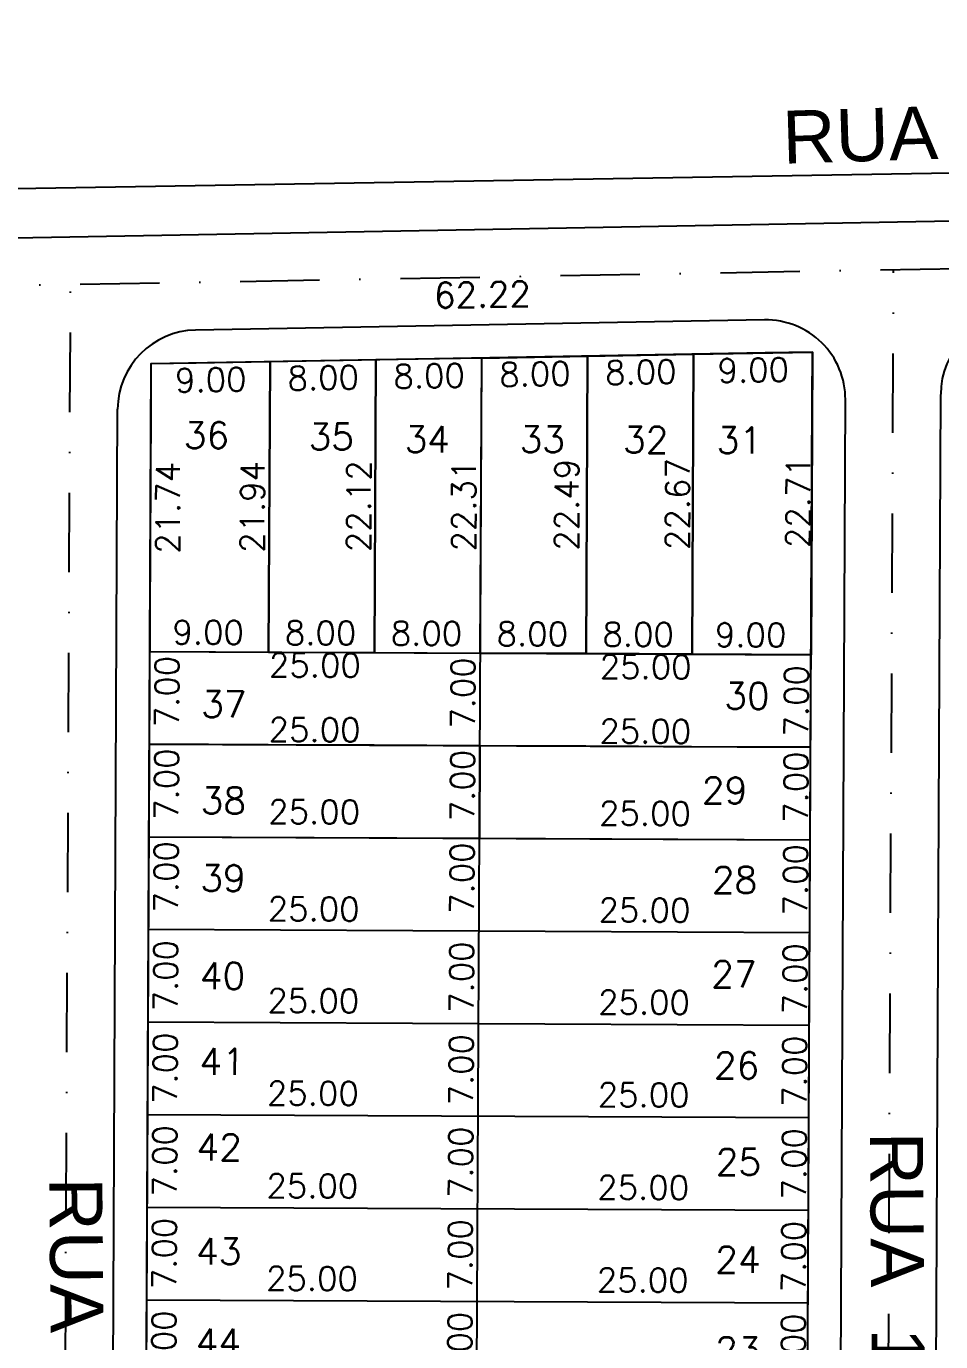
# Model space of a CAD drawing. Header units: millimetres. Extents: x -4430026 to 4783824, y 584 to 9593110.
# Drawn here: x 2183.2 to 2252.3, y 1871.1 to 1970.5 of the extents above; entities that cross this region are included whole.
import ezdxf
from ezdxf.enums import TextEntityAlignment as Align

# ---------------------------------------------------------------- set-up
doc = ezdxf.new("R2010")
doc.units = ezdxf.units.MM
doc.linetypes.add('DASHDOT', pattern=[1, 0.5, -0.25, 0, -0.25])
doc.linetypes.add('HIDDEN2', pattern=[0.1875, 0.125, -0.0625])
for name, color, linetype in [('boundary filipe', 6, 'Continuous'), ('BOUNDARY LOTES', 2, 'Continuous'), ('Calçada', 1, 'Continuous'), ('Cota', 8, 'Continuous'), ('COTAS', 8, 'Continuous'), ('Lotes', 2, 'Continuous'), ('Nomes de Ruas', 3, 'Continuous'), ('Numero de lotes', 5, 'Continuous'), ('POLIGONAL', 5, 'Continuous'), ('Projeção', 8, 'HIDDEN2'), ('QUADRA', 4, 'Continuous')]:
    doc.layers.add(name, color=color, linetype=linetype)
doc.styles.add('arcad1', font='romans.shx')
doc.styles.add('ARIAL', font='arial.ttf', dxfattribs={"height": 0.25})
doc.styles.add('ROMANS', font='romans.shx')
doc.dimstyles.new('BOLA100', dxfattribs={"dimscale": 0, "dimtxt": 1.9, "dimasz": 0.18, "dimexe": 0.18, "dimexo": 0.063, "dimgap": 0, "dimtad": 1, "dimzin": 4, "dimdsep": 46, "dimtxsty": 'ROMANS', "dimcen": 0.09, "dimse1": 1, "dimse2": 1, "dimsd1": 1, "dimsd2": 1, "dimclrt": 256, "dimaunit": 1, "dimadec": 4, "dimazin": 0, "dimtfac": 1.2, "dimtix": 1, "dimtmove": 2, "dimatfit": 3, "dimfxl": 1, "dimtvp": 2, "dimtolj": 1, "dimtzin": 4, "dimarcsym": 0})
doc.dimstyles.get("Standard").update_dxf_attribs({"dimtxt": 0.18, "dimasz": 0.18, "dimexe": 0.18, "dimexo": 0.0625, "dimgap": 0.09, "dimtad": 0, "dimtih": 1, "dimtoh": 1, "dimdec": 4, "dimzin": 0, "dimdsep": 46, "dimtxsty": 'Standard', "dimcen": 0.09, "dimadec": 0, "dimazin": 0, "dimtfac": 1, "dimtdec": 4, "dimtofl": 0, "dimtmove": 0, "dimatfit": 3, "dimfxl": 1, "dimtolj": 1, "dimtzin": 0, "dimarcsym": 0})

# ---------------------------------------------------------------- blocks, each defined once
blk = doc.blocks.new('*D14890')
at = {"layer": 'DEFPOINTS', "color": 0}
for p in [(2201.612, 1945.137), (2192.611, 1944.976), (2201.699, 1940.261)]:
    blk.add_point(p, dxfattribs=at)
at = {"layer": 'Cota', "color": 41, "insert": (2197.134, 1943.779), "char_height": 1.8, "attachment_point": 5, "rotation": 1.02791, "style": 'ROMANS'}
blk.add_mtext('\\A1;9.00', dxfattribs=at)
blk = doc.blocks.new('*D14891')
at = {"layer": 'DEFPOINTS', "color": 0}
for p in [(2201.612, 1945.137), (2209.613, 1945.281), (2209.7, 1940.404)]:
    blk.add_point(p, dxfattribs=at)
at = {"layer": 'Cota', "color": 41, "insert": (2205.635, 1943.932), "char_height": 1.8, "attachment_point": 5, "rotation": 1.02791, "style": 'ROMANS'}
blk.add_mtext('\\A1;8.00', dxfattribs=at)
blk = doc.blocks.new('*D14892')
at = {"layer": 'DEFPOINTS', "color": 0}
for p in [(2209.613, 1945.281), (2217.614, 1945.424), (2217.701, 1940.548)]:
    blk.add_point(p, dxfattribs=at)
at = {"layer": 'Cota', "color": 41, "insert": (2213.636, 1944.075), "char_height": 1.8, "attachment_point": 5, "rotation": 1.02791, "style": 'ROMANS'}
blk.add_mtext('\\A1;8.00', dxfattribs=at)
blk = doc.blocks.new('*D14893')
at = {"layer": 'DEFPOINTS', "color": 0}
for p in [(2217.614, 1945.424), (2225.614, 1945.568), (2225.702, 1940.691)]:
    blk.add_point(p, dxfattribs=at)
at = {"layer": 'Cota', "color": 41, "insert": (2221.637, 1944.219), "char_height": 1.8, "attachment_point": 5, "rotation": 1.02791, "style": 'ROMANS'}
blk.add_mtext('\\A1;8.00', dxfattribs=at)
blk = doc.blocks.new('*D14894')
at = {"layer": 'DEFPOINTS', "color": 0}
for p in [(2225.614, 1945.568), (2233.615, 1945.711), (2233.703, 1940.835)]:
    blk.add_point(p, dxfattribs=at)
at = {"layer": 'Cota', "color": 41, "insert": (2229.638, 1944.362), "char_height": 1.8, "attachment_point": 5, "rotation": 1.02791, "style": 'ROMANS'}
blk.add_mtext('\\A1;8.00', dxfattribs=at)
blk = doc.blocks.new('*D14895')
at = {"layer": 'DEFPOINTS', "color": 0}
for p in [(2233.615, 1945.711), (2242.616, 1945.873), (2242.703, 1940.996)]:
    blk.add_point(p, dxfattribs=at)
at = {"layer": 'Cota', "color": 41, "insert": (2238.138, 1944.515), "char_height": 1.8, "attachment_point": 5, "rotation": 1.02791, "style": 'ROMANS'}
blk.add_mtext('\\A1;9.00', dxfattribs=at)
blk = doc.blocks.new('*D14896')
at = {"layer": 'DEFPOINTS', "color": 0}
for p in [(2192.611, 1944.976), (2192.508, 1923.237), (2197.438, 1923.213)]:
    blk.add_point(p, dxfattribs=at)
at = {"layer": 'Cota', "color": 41, "insert": (2193.89, 1934.1), "char_height": 1.8, "attachment_point": 5, "rotation": 89.72858, "style": 'ROMANS'}
blk.add_mtext('\\A1;21.74', dxfattribs=at)
blk = doc.blocks.new('*D14897')
at = {"layer": 'DEFPOINTS', "color": 0}
for p in [(2201.612, 1945.137), (2203.933, 1945.126), (2201.508, 1923.194)]:
    blk.add_point(p, dxfattribs=at)
at = {"layer": 'Cota', "color": 41, "insert": (2200.281, 1934.172), "char_height": 1.8, "attachment_point": 5, "rotation": 89.72858, "style": 'ROMANS'}
blk.add_mtext('\\A1;21.94', dxfattribs=at)
blk = doc.blocks.new('*D14898')
at = {"layer": 'DEFPOINTS', "color": 0}
for p in [(2209.613, 1945.281), (2211.966, 1945.27), (2209.508, 1923.156)]:
    blk.add_point(p, dxfattribs=at)
at = {"layer": 'Cota', "color": 41, "insert": (2208.313, 1934.224), "char_height": 1.8, "attachment_point": 5, "rotation": 89.72858, "style": 'ROMANS'}
blk.add_mtext('\\A1;22.12', dxfattribs=at)
blk = doc.blocks.new('*D14899')
at = {"layer": 'DEFPOINTS', "color": 0}
for p in [(2217.614, 1945.424), (2217.508, 1923.118), (2219.806, 1923.107)]:
    blk.add_point(p, dxfattribs=at)
at = {"layer": 'Cota', "color": 41, "insert": (2216.259, 1934.278), "char_height": 1.8, "attachment_point": 5, "rotation": 89.72858, "style": 'ROMANS'}
blk.add_mtext('\\A1;22.31', dxfattribs=at)
blk = doc.blocks.new('*D14900')
at = {"layer": 'DEFPOINTS', "color": 0}
for p in [(2225.614, 1945.568), (2225.508, 1923.08), (2227.579, 1923.071)]:
    blk.add_point(p, dxfattribs=at)
at = {"layer": 'Cota', "color": 41, "insert": (2224.032, 1934.331), "char_height": 1.8, "attachment_point": 5, "rotation": 89.72858, "style": 'ROMANS'}
blk.add_mtext('\\A1;22.49', dxfattribs=at)
blk = doc.blocks.new('*D14901')
at = {"layer": 'DEFPOINTS', "color": 0}
for p in [(2233.615, 1945.711), (2233.508, 1923.043), (2235.956, 1923.031)]:
    blk.add_point(p, dxfattribs=at)
at = {"layer": 'Cota', "color": 41, "insert": (2232.41, 1934.382), "char_height": 1.8, "attachment_point": 5, "rotation": 89.72858, "style": 'ROMANS'}
blk.add_mtext('\\A1;22.67', dxfattribs=at)
blk = doc.blocks.new('*D14902')
at = {"layer": 'DEFPOINTS', "color": 0}
for p in [(2242.616, 1945.873), (2242.434, 1923.168), (2245.032, 1923.147)]:
    blk.add_point(p, dxfattribs=at)
at = {"layer": 'Cota', "color": 41, "insert": (2241.523, 1934.528), "char_height": 1.8, "attachment_point": 5, "rotation": 89.54058, "style": 'ROMANS'}
blk.add_mtext('\\A1;22.71', dxfattribs=at)
blk = doc.blocks.new('*D14903')
at = {"layer": 'DEFPOINTS', "color": 0}
for p in [(2201.423, 1921.065), (2192.417, 1919.665), (2201.417, 1919.623)]:
    blk.add_point(p, dxfattribs=at)
at = {"layer": 'Cota', "color": 41, "insert": (2196.941, 1924.686), "char_height": 1.8, "attachment_point": 5, "rotation": 359.72858, "style": 'ROMANS'}
blk.add_mtext('\\A1;9.00', dxfattribs=at)
blk = doc.blocks.new('*D14904')
at = {"layer": 'DEFPOINTS', "color": 0}
for p in [(2192.457, 1912.485), (2217.457, 1912.367), (2217.434, 1907.455)]:
    blk.add_point(p, dxfattribs=at)
at = {"layer": 'Cota', "color": 41, "insert": (2204.951, 1911.115), "char_height": 1.8, "attachment_point": 5, "rotation": 359.72858, "style": 'ROMANS'}
blk.add_mtext('\\A1;25.00', dxfattribs=at)
blk = doc.blocks.new('*D14905')
at = {"layer": 'DEFPOINTS', "color": 0}
for p in [(2217.457, 1912.367), (2242.457, 1912.248), (2242.433, 1907.337)]:
    blk.add_point(p, dxfattribs=at)
at = {"layer": 'Cota', "color": 41, "insert": (2229.951, 1910.996), "char_height": 1.8, "attachment_point": 5, "rotation": 359.72858, "style": 'ROMANS'}
blk.add_mtext('\\A1;25.00', dxfattribs=at)
blk = doc.blocks.new('*D14906')
at = {"layer": 'DEFPOINTS', "color": 0}
for p in [(2209.423, 1921.027), (2201.417, 1919.623), (2209.417, 1919.585)]:
    blk.add_point(p, dxfattribs=at)
at = {"layer": 'Cota', "color": 41, "insert": (2205.44, 1924.646), "char_height": 1.8, "attachment_point": 5, "rotation": 359.72858, "style": 'ROMANS'}
blk.add_mtext('\\A1;8.00', dxfattribs=at)
blk = doc.blocks.new('*D14907')
at = {"layer": 'DEFPOINTS', "color": 0}
for p in [(2217.423, 1920.989), (2209.417, 1919.585), (2217.416, 1919.547)]:
    blk.add_point(p, dxfattribs=at)
at = {"layer": 'Cota', "color": 41, "insert": (2213.44, 1924.608), "char_height": 1.8, "attachment_point": 5, "rotation": 359.72858, "style": 'ROMANS'}
blk.add_mtext('\\A1;8.00', dxfattribs=at)
blk = doc.blocks.new('*D14908')
at = {"layer": 'DEFPOINTS', "color": 0}
for p in [(2225.423, 1920.951), (2217.416, 1919.547), (2225.416, 1919.509)]:
    blk.add_point(p, dxfattribs=at)
at = {"layer": 'Cota', "color": 41, "insert": (2221.44, 1924.57), "char_height": 1.8, "attachment_point": 5, "rotation": 359.72858, "style": 'ROMANS'}
blk.add_mtext('\\A1;8.00', dxfattribs=at)
blk = doc.blocks.new('*D14909')
at = {"layer": 'DEFPOINTS', "color": 0}
for p in [(2233.423, 1920.913), (2225.416, 1919.509), (2233.416, 1919.471)]:
    blk.add_point(p, dxfattribs=at)
at = {"layer": 'Cota', "color": 41, "insert": (2229.44, 1924.532), "char_height": 1.8, "attachment_point": 5, "rotation": 359.72858, "style": 'ROMANS'}
blk.add_mtext('\\A1;8.00', dxfattribs=at)
blk = doc.blocks.new('*D14910')
at = {"layer": 'DEFPOINTS', "color": 0}
for p in [(2242.434, 1923.168), (2242.423, 1920.87), (2233.416, 1919.471)]:
    blk.add_point(p, dxfattribs=at)
at = {"layer": 'Cota', "color": 41, "insert": (2237.94, 1924.492), "char_height": 1.8, "attachment_point": 5, "rotation": 359.72858, "style": 'ROMANS'}
blk.add_mtext('\\A1;9.00', dxfattribs=at)
blk = doc.blocks.new('*D14911')
at = {"layer": 'DEFPOINTS', "color": 0}
for p in [(2192.477, 1916.715), (2192.444, 1909.715), (2197.374, 1909.692)]:
    blk.add_point(p, dxfattribs=at)
at = {"layer": 'Cota', "color": 41, "insert": (2193.791, 1913.209), "char_height": 1.8, "attachment_point": 5, "rotation": 89.72858, "style": 'ROMANS'}
blk.add_mtext('\\A1;7.00', dxfattribs=at)
blk = doc.blocks.new('*D14912')
at = {"layer": 'DEFPOINTS', "color": 0}
for p in [(2217.477, 1916.597), (2217.444, 1909.597), (2219.742, 1909.586)]:
    blk.add_point(p, dxfattribs=at)
at = {"layer": 'Cota', "color": 41, "insert": (2216.159, 1913.103), "char_height": 1.8, "attachment_point": 5, "rotation": 89.72858, "style": 'ROMANS'}
blk.add_mtext('\\A1;7.00', dxfattribs=at)
blk = doc.blocks.new('*D14913')
at = {"layer": 'DEFPOINTS', "color": 0}
for p in [(2242.477, 1916.478), (2242.444, 1909.478), (2244.943, 1909.467)]:
    blk.add_point(p, dxfattribs=at)
at = {"layer": 'Cota', "color": 41, "insert": (2241.36, 1912.984), "char_height": 1.8, "attachment_point": 5, "rotation": 89.72858, "style": 'ROMANS'}
blk.add_mtext('\\A1;7.00', dxfattribs=at)
blk = doc.blocks.new('*D14914')
at = {"layer": 'DEFPOINTS', "color": 0}
for p in [(2192.41, 1902.504), (2217.41, 1902.385), (2217.399, 1900.118)]:
    blk.add_point(p, dxfattribs=at)
at = {"layer": 'Cota', "color": 41, "insert": (2204.916, 1903.777), "char_height": 1.8, "attachment_point": 5, "rotation": 359.72858, "style": 'ROMANS'}
blk.add_mtext('\\A1;25.00', dxfattribs=at)
blk = doc.blocks.new('*D14915')
at = {"layer": 'DEFPOINTS', "color": 0}
for p in [(2217.41, 1902.418), (2242.41, 1902.3), (2242.399, 1900.032)]:
    blk.add_point(p, dxfattribs=at)
at = {"layer": 'Cota', "color": 41, "insert": (2229.916, 1903.691), "char_height": 1.8, "attachment_point": 5, "rotation": 359.72858, "style": 'ROMANS'}
blk.add_mtext('\\A1;25.00', dxfattribs=at)
blk = doc.blocks.new('*D14916')
at = {"layer": 'DEFPOINTS', "color": 0}
for p in [(2192.444, 1909.715), (2192.411, 1902.715), (2197.341, 1902.692)]:
    blk.add_point(p, dxfattribs=at)
at = {"layer": 'Cota', "color": 41, "insert": (2193.758, 1906.209), "char_height": 1.8, "attachment_point": 5, "rotation": 89.72858, "style": 'ROMANS'}
blk.add_mtext('\\A1;7.00', dxfattribs=at)
blk = doc.blocks.new('*D14917')
at = {"layer": 'DEFPOINTS', "color": 0}
for p in [(2217.444, 1909.597), (2217.411, 1902.597), (2219.709, 1902.586)]:
    blk.add_point(p, dxfattribs=at)
at = {"layer": 'Cota', "color": 41, "insert": (2216.126, 1906.103), "char_height": 1.8, "attachment_point": 5, "rotation": 89.72858, "style": 'ROMANS'}
blk.add_mtext('\\A1;7.00', dxfattribs=at)
blk = doc.blocks.new('*D14918')
at = {"layer": 'DEFPOINTS', "color": 0}
for p in [(2242.444, 1909.478), (2242.41, 1902.479), (2244.91, 1902.467)]:
    blk.add_point(p, dxfattribs=at)
at = {"layer": 'Cota', "color": 41, "insert": (2241.327, 1905.984), "char_height": 1.8, "attachment_point": 5, "rotation": 89.72858, "style": 'ROMANS'}
blk.add_mtext('\\A1;7.00', dxfattribs=at)
blk = doc.blocks.new('*D14919')
at = {"layer": 'DEFPOINTS', "color": 0}
for p in [(2192.377, 1895.565), (2217.377, 1895.446), (2217.366, 1893.178)]:
    blk.add_point(p, dxfattribs=at)
at = {"layer": 'Cota', "color": 41, "insert": (2204.883, 1896.838), "char_height": 1.8, "attachment_point": 5, "rotation": 359.72858, "style": 'ROMANS'}
blk.add_mtext('\\A1;25.00', dxfattribs=at)
blk = doc.blocks.new('*D14920')
at = {"layer": 'DEFPOINTS', "color": 0}
for p in [(2217.377, 1895.446), (2242.376, 1895.328), (2242.366, 1893.06)]:
    blk.add_point(p, dxfattribs=at)
at = {"layer": 'Cota', "color": 41, "insert": (2229.883, 1896.719), "char_height": 1.8, "attachment_point": 5, "rotation": 359.72858, "style": 'ROMANS'}
blk.add_mtext('\\A1;25.00', dxfattribs=at)
blk = doc.blocks.new('*D14921')
at = {"layer": 'DEFPOINTS', "color": 0}
for p in [(2192.409, 1902.237), (2192.375, 1895.237), (2197.306, 1895.214)]:
    blk.add_point(p, dxfattribs=at)
at = {"layer": 'Cota', "color": 41, "insert": (2193.722, 1898.731), "char_height": 1.8, "attachment_point": 5, "rotation": 89.72858, "style": 'ROMANS'}
blk.add_mtext('\\A1;7.00', dxfattribs=at)
blk = doc.blocks.new('*D14922')
at = {"layer": 'DEFPOINTS', "color": 0}
for p in [(2217.408, 1902.119), (2217.375, 1895.119), (2219.673, 1895.108)]:
    blk.add_point(p, dxfattribs=at)
at = {"layer": 'Cota', "color": 41, "insert": (2216.09, 1898.625), "char_height": 1.8, "attachment_point": 5, "rotation": 89.72858, "style": 'ROMANS'}
blk.add_mtext('\\A1;7.00', dxfattribs=at)
blk = doc.blocks.new('*D14923')
at = {"layer": 'DEFPOINTS', "color": 0}
for p in [(2192.344, 1888.565), (2217.344, 1888.446), (2217.333, 1886.178)]:
    blk.add_point(p, dxfattribs=at)
at = {"layer": 'Cota', "color": 41, "insert": (2204.85, 1889.838), "char_height": 1.8, "attachment_point": 5, "rotation": 359.72858, "style": 'ROMANS'}
blk.add_mtext('\\A1;25.00', dxfattribs=at)
blk = doc.blocks.new('*D14924')
at = {"layer": 'DEFPOINTS', "color": 0}
for p in [(2217.344, 1888.446), (2242.343, 1888.328), (2242.333, 1886.06)]:
    blk.add_point(p, dxfattribs=at)
at = {"layer": 'Cota', "color": 41, "insert": (2229.85, 1889.719), "char_height": 1.8, "attachment_point": 5, "rotation": 359.72858, "style": 'ROMANS'}
blk.add_mtext('\\A1;25.00', dxfattribs=at)
blk = doc.blocks.new('*D14925')
at = {"layer": 'DEFPOINTS', "color": 0}
for p in [(2192.375, 1895.237), (2192.342, 1888.237), (2197.272, 1888.214)]:
    blk.add_point(p, dxfattribs=at)
at = {"layer": 'Cota', "color": 41, "insert": (2193.689, 1891.731), "char_height": 1.8, "attachment_point": 5, "rotation": 89.72858, "style": 'ROMANS'}
blk.add_mtext('\\A1;7.00', dxfattribs=at)
blk = doc.blocks.new('*D14926')
at = {"layer": 'DEFPOINTS', "color": 0}
for p in [(2217.375, 1895.119), (2217.342, 1888.119), (2219.64, 1888.108)]:
    blk.add_point(p, dxfattribs=at)
at = {"layer": 'Cota', "color": 41, "insert": (2216.057, 1891.625), "char_height": 1.8, "attachment_point": 5, "rotation": 89.72858, "style": 'ROMANS'}
blk.add_mtext('\\A1;7.00', dxfattribs=at)
blk = doc.blocks.new('*D14927')
at = {"layer": 'DEFPOINTS', "color": 0}
for p in [(2192.311, 1881.565), (2217.31, 1881.446), (2217.3, 1879.179)]:
    blk.add_point(p, dxfattribs=at)
at = {"layer": 'Cota', "color": 41, "insert": (2204.817, 1882.838), "char_height": 1.8, "attachment_point": 5, "rotation": 359.72858, "style": 'ROMANS'}
blk.add_mtext('\\A1;25.00', dxfattribs=at)
blk = doc.blocks.new('*D14928')
at = {"layer": 'DEFPOINTS', "color": 0}
for p in [(2217.31, 1881.446), (2242.31, 1881.328), (2242.299, 1879.06)]:
    blk.add_point(p, dxfattribs=at)
at = {"layer": 'Cota', "color": 41, "insert": (2229.817, 1882.719), "char_height": 1.8, "attachment_point": 5, "rotation": 359.72858, "style": 'ROMANS'}
blk.add_mtext('\\A1;25.00', dxfattribs=at)
blk = doc.blocks.new('*D14929')
at = {"layer": 'DEFPOINTS', "color": 0}
for p in [(2192.342, 1888.237), (2192.309, 1881.237), (2197.239, 1881.214)]:
    blk.add_point(p, dxfattribs=at)
at = {"layer": 'Cota', "color": 41, "insert": (2193.656, 1884.731), "char_height": 1.8, "attachment_point": 5, "rotation": 89.72858, "style": 'ROMANS'}
blk.add_mtext('\\A1;7.00', dxfattribs=at)
blk = doc.blocks.new('*D14930')
at = {"layer": 'DEFPOINTS', "color": 0}
for p in [(2217.342, 1888.119), (2217.309, 1881.119), (2219.607, 1881.108)]:
    blk.add_point(p, dxfattribs=at)
at = {"layer": 'Cota', "color": 41, "insert": (2216.024, 1884.625), "char_height": 1.8, "attachment_point": 5, "rotation": 89.72858, "style": 'ROMANS'}
blk.add_mtext('\\A1;7.00', dxfattribs=at)
blk = doc.blocks.new('*D14931')
at = {"layer": 'DEFPOINTS', "color": 0}
for p in [(2192.278, 1874.565), (2217.277, 1874.447), (2217.267, 1872.179)]:
    blk.add_point(p, dxfattribs=at)
at = {"layer": 'Cota', "color": 41, "insert": (2204.784, 1875.838), "char_height": 1.8, "attachment_point": 5, "rotation": 359.72858, "style": 'ROMANS'}
blk.add_mtext('\\A1;25.00', dxfattribs=at)
blk = doc.blocks.new('*D14932')
at = {"layer": 'DEFPOINTS', "color": 0}
for p in [(2217.277, 1874.447), (2242.277, 1874.328), (2242.266, 1872.06)]:
    blk.add_point(p, dxfattribs=at)
at = {"layer": 'Cota', "color": 41, "insert": (2229.783, 1875.719), "char_height": 1.8, "attachment_point": 5, "rotation": 359.72858, "style": 'ROMANS'}
blk.add_mtext('\\A1;25.00', dxfattribs=at)
blk = doc.blocks.new('*D14933')
at = {"layer": 'DEFPOINTS', "color": 0}
for p in [(2192.309, 1881.237), (2192.276, 1874.237), (2197.206, 1874.214)]:
    blk.add_point(p, dxfattribs=at)
at = {"layer": 'Cota', "color": 41, "insert": (2193.623, 1877.731), "char_height": 1.8, "attachment_point": 5, "rotation": 89.72858, "style": 'ROMANS'}
blk.add_mtext('\\A1;7.00', dxfattribs=at)
blk = doc.blocks.new('*D14934')
at = {"layer": 'DEFPOINTS', "color": 0}
for p in [(2217.309, 1881.119), (2217.276, 1874.119), (2219.574, 1874.108)]:
    blk.add_point(p, dxfattribs=at)
at = {"layer": 'Cota', "color": 41, "insert": (2215.991, 1877.625), "char_height": 1.8, "attachment_point": 5, "rotation": 89.72858, "style": 'ROMANS'}
blk.add_mtext('\\A1;7.00', dxfattribs=at)
blk = doc.blocks.new('*D14937')
at = {"layer": 'DEFPOINTS', "color": 0}
for p in [(2192.276, 1874.237), (2192.243, 1867.237), (2197.173, 1867.214)]:
    blk.add_point(p, dxfattribs=at)
at = {"layer": 'Cota', "color": 41, "insert": (2193.59, 1870.731), "char_height": 1.8, "attachment_point": 5, "rotation": 89.72858, "style": 'ROMANS'}
blk.add_mtext('\\A1;7.00', dxfattribs=at)
blk = doc.blocks.new('*D14938')
at = {"layer": 'DEFPOINTS', "color": 0}
for p in [(2217.276, 1874.119), (2217.243, 1867.119), (2219.541, 1867.108)]:
    blk.add_point(p, dxfattribs=at)
at = {"layer": 'Cota', "color": 41, "insert": (2215.957, 1870.625), "char_height": 1.8, "attachment_point": 5, "rotation": 89.72858, "style": 'ROMANS'}
blk.add_mtext('\\A1;7.00', dxfattribs=at)
blk = doc.blocks.new('*D14082')
at = {"layer": 'DEFPOINTS', "color": 0, "linetype": 'ByBlock'}
for p in [(2186.539, 1950.968), (2185.456, 1722.27), (2187.824, 1722.259)]:
    blk.add_point(p, dxfattribs=at)
at = {"layer": 'COTAS', "linetype": 'ByBlock', "insert": (2187.416, 1836.612), "char_height": 1.9, "attachment_point": 5, "rotation": 89.72858, "style": 'ROMANS'}
blk.add_mtext('\\A1;228.70', dxfattribs=at)
blk = doc.blocks.new('*D14083')
at = {"layer": 'DEFPOINTS', "color": 0, "linetype": 'ByBlock'}
for p in [(2248.745, 1952.084), (2247.655, 1721.976), (2247.655, 1721.976)]:
    blk.add_point(p, dxfattribs=at)
at = {"layer": 'COTAS', "linetype": 'ByBlock', "insert": (2246.329, 1837.039), "char_height": 1.9, "attachment_point": 5, "rotation": 89.72858, "style": 'ROMANS'}
blk.add_mtext('\\A1;230.11', dxfattribs=at)
blk = doc.blocks.new('*D14095')
at = {"layer": 'DEFPOINTS', "color": 0, "linetype": 'ByBlock'}
for p in [(2186.539, 1950.968), (2124.333, 1949.852), (2186.577, 1948.876)]:
    blk.add_point(p, dxfattribs=at)
at = {"layer": 'COTAS', "linetype": 'ByBlock', "insert": (2155.457, 1949.267), "char_height": 1.9, "attachment_point": 5, "rotation": 1.02791, "style": 'ROMANS'}
blk.add_mtext('\\A1;62.22', dxfattribs=at)
blk = doc.blocks.new('*D14096')
at = {"layer": 'DEFPOINTS', "color": 0, "linetype": 'ByBlock'}
for p in [(2248.745, 1952.084), (2186.539, 1950.968), (2248.786, 1949.838)]:
    blk.add_point(p, dxfattribs=at)
at = {"layer": 'COTAS', "linetype": 'ByBlock', "insert": (2217.666, 1950.23), "char_height": 1.9, "attachment_point": 5, "rotation": 1.02791, "style": 'ROMANS'}
blk.add_mtext('\\A1;62.22', dxfattribs=at)
blk = doc.blocks.new('*D14097')
at = {"layer": 'DEFPOINTS', "color": 0, "linetype": 'ByBlock'}
for p in [(2310.951, 1953.2), (2248.745, 1952.084), (2310.993, 1950.867)]:
    blk.add_point(p, dxfattribs=at)
at = {"layer": 'COTAS', "linetype": 'ByBlock', "insert": (2279.873, 1951.258), "char_height": 1.9, "attachment_point": 5, "rotation": 1.02791, "style": 'ROMANS'}
blk.add_mtext('\\A1;62.22', dxfattribs=at)
blk = doc.blocks.new('*D13928')
at = {"layer": 'DEFPOINTS', "color": 0}
for p in [(2242.408, 1902), (2242.375, 1895), (2244.875, 1894.988)]:
    blk.add_point(p, dxfattribs=at)
at = {"layer": 'COTAS', "color": 41, "insert": (2241.292, 1898.505), "char_height": 1.8, "attachment_point": 5, "rotation": 89.72858, "style": 'ROMANS'}
blk.add_mtext('\\A1;7.00', dxfattribs=at)
blk = doc.blocks.new('*D13929')
at = {"layer": 'DEFPOINTS', "color": 0}
for p in [(2242.375, 1895), (2242.342, 1888), (2244.842, 1887.988)]:
    blk.add_point(p, dxfattribs=at)
at = {"layer": 'COTAS', "color": 41, "insert": (2241.258, 1891.506), "char_height": 1.8, "attachment_point": 5, "rotation": 89.72858, "style": 'ROMANS'}
blk.add_mtext('\\A1;7.00', dxfattribs=at)
blk = doc.blocks.new('*D13930')
at = {"layer": 'DEFPOINTS', "color": 0}
for p in [(2242.342, 1888), (2242.309, 1881), (2244.809, 1880.989)]:
    blk.add_point(p, dxfattribs=at)
at = {"layer": 'COTAS', "color": 41, "insert": (2241.225, 1884.506), "char_height": 1.8, "attachment_point": 5, "rotation": 89.72858, "style": 'ROMANS'}
blk.add_mtext('\\A1;7.00', dxfattribs=at)
blk = doc.blocks.new('*D13931')
at = {"layer": 'DEFPOINTS', "color": 0}
for p in [(2242.309, 1881), (2242.275, 1874), (2244.775, 1873.989)]:
    blk.add_point(p, dxfattribs=at)
at = {"layer": 'COTAS', "color": 41, "insert": (2241.192, 1877.506), "char_height": 1.8, "attachment_point": 5, "rotation": 89.72858, "style": 'ROMANS'}
blk.add_mtext('\\A1;7.00', dxfattribs=at)
blk = doc.blocks.new('*D13932')
at = {"layer": 'DEFPOINTS', "color": 0}
for p in [(2242.275, 1874), (2242.242, 1867.001), (2244.742, 1866.989)]:
    blk.add_point(p, dxfattribs=at)
at = {"layer": 'COTAS', "color": 41, "insert": (2241.159, 1870.506), "char_height": 1.8, "attachment_point": 5, "rotation": 89.72858, "style": 'ROMANS'}
blk.add_mtext('\\A1;7.00', dxfattribs=at)
blk = doc.blocks.new('*D13966')
at = {"layer": 'DEFPOINTS', "color": 0}
for p in [(2192.487, 1918.697), (2217.486, 1918.579), (2217.463, 1913.668)]:
    blk.add_point(p, dxfattribs=at)
at = {"layer": 'Cota', "color": 41, "insert": (2204.98, 1917.327), "char_height": 1.8, "attachment_point": 5, "rotation": 359.72858, "style": 'ROMANS'}
blk.add_mtext('\\A1;25.00', dxfattribs=at)
blk = doc.blocks.new('*D13967')
at = {"layer": 'DEFPOINTS', "color": 0}
for p in [(2217.486, 1918.579), (2242.486, 1918.46), (2242.463, 1913.549)]:
    blk.add_point(p, dxfattribs=at)
at = {"layer": 'Cota', "color": 41, "insert": (2229.98, 1917.208), "char_height": 1.8, "attachment_point": 5, "rotation": 359.72858, "style": 'ROMANS'}
blk.add_mtext('\\A1;25.00', dxfattribs=at)
blk = doc.blocks.new('*D9074')
at = {"layer": 'DEFPOINTS', "color": 0}
for p in [(2192.51, 1923.715), (2192.477, 1916.715), (2197.407, 1916.692)]:
    blk.add_point(p, dxfattribs=at)
at = {"layer": 'Cota', "color": 41, "insert": (2193.824, 1920.209), "char_height": 1.8, "attachment_point": 5, "rotation": 89.72858, "style": 'ROMANS'}
blk.add_mtext('\\A1;7.00', dxfattribs=at)
blk = doc.blocks.new('*D9075')
at = {"layer": 'DEFPOINTS', "color": 0}
for p in [(2217.51, 1923.597), (2217.477, 1916.597), (2219.775, 1916.586)]:
    blk.add_point(p, dxfattribs=at)
at = {"layer": 'Cota', "color": 41, "insert": (2216.192, 1920.103), "char_height": 1.8, "attachment_point": 5, "rotation": 89.72858, "style": 'ROMANS'}
blk.add_mtext('\\A1;7.00', dxfattribs=at)
blk = doc.blocks.new('*D9076')
at = {"layer": 'DEFPOINTS', "color": 0}
for p in [(2192.51, 1923.575), (2217.509, 1923.456), (2217.486, 1918.545)]:
    blk.add_point(p, dxfattribs=at)
at = {"layer": 'Cota', "color": 41, "insert": (2205.003, 1922.204), "char_height": 1.8, "attachment_point": 5, "rotation": 359.72858, "style": 'ROMANS'}
blk.add_mtext('\\A1;25.00', dxfattribs=at)
blk = doc.blocks.new('*D9077')
at = {"layer": 'DEFPOINTS', "color": 0}
for p in [(2217.509, 1923.456), (2242.509, 1923.338), (2242.486, 1918.427)]:
    blk.add_point(p, dxfattribs=at)
at = {"layer": 'Cota', "color": 41, "insert": (2230.003, 1922.086), "char_height": 1.8, "attachment_point": 5, "rotation": 359.72858, "style": 'ROMANS'}
blk.add_mtext('\\A1;25.00', dxfattribs=at)
blk = doc.blocks.new('*D9078')
at = {"layer": 'DEFPOINTS', "color": 0}
for p in [(2242.508, 1923), (2242.474, 1916), (2244.974, 1915.988)]:
    blk.add_point(p, dxfattribs=at)
at = {"layer": 'Cota', "color": 41, "insert": (2241.391, 1919.505), "char_height": 1.8, "attachment_point": 5, "rotation": 89.72858, "style": 'ROMANS'}
blk.add_mtext('\\A1;7.00', dxfattribs=at)
blk = doc.blocks.new('*D8607')
at = {"layer": 'DEFPOINTS', "color": 0, "linetype": 'ByBlock'}
for p in [(2186.539, 1950.968), (2185.456, 1722.27), (2187.824, 1722.259)]:
    blk.add_point(p, dxfattribs=at)
at = {"layer": 'COTAS', "linetype": 'ByBlock', "insert": (2187.416, 1836.612), "char_height": 1.9, "attachment_point": 5, "rotation": 89.72858, "style": 'ROMANS'}
blk.add_mtext('\\A1;228.70', dxfattribs=at)
blk = doc.blocks.new('*D8608')
at = {"layer": 'DEFPOINTS', "color": 0, "linetype": 'ByBlock'}
for p in [(2248.745, 1952.084), (2247.655, 1721.976), (2247.655, 1721.976)]:
    blk.add_point(p, dxfattribs=at)
at = {"layer": 'COTAS', "linetype": 'ByBlock', "insert": (2246.329, 1837.039), "char_height": 1.9, "attachment_point": 5, "rotation": 89.72858, "style": 'ROMANS'}
blk.add_mtext('\\A1;230.11', dxfattribs=at)

msp = doc.modelspace()

# ---------------------------------------------------------------- linework, layer by layer
at = {"layer": 'boundary filipe', "linetype": 'ByBlock', "elevation": 2.439}
for points in [[(2242.599, 1942.293), (2242.616, 1945.873), (2239.036, 1945.809), (2196.032, 1945.037), (2192.611, 1944.976), (2192.595, 1941.554), (2191.629, 1737.738), (2191.605, 1732.691), (2195.105, 1732.674), (2238.068, 1732.471), (2241.605, 1732.454), (2241.629, 1737.501)], [(2242.599, 1942.293), (2242.616, 1945.873), (2239.036, 1945.809), (2196.032, 1945.037), (2192.611, 1944.976), (2192.595, 1941.554), (2191.629, 1737.738), (2191.605, 1732.691), (2195.105, 1732.674), (2238.404, 1732.469), (2241.605, 1732.454), (2241.629, 1737.501)]]:
    msp.add_lwpolyline(points, close=True, dxfattribs=at)
at = {"layer": 'BOUNDARY LOTES'}
msp.add_line((2192.508, 1923.237, 2.439), (2242.508, 1923, 2.439), dxfattribs=at)
at = {"layer": 'BOUNDARY LOTES', "elevation": 2.439}
for points in [[(2201.612, 1945.137), (2192.611, 1944.976), (2192.508, 1923.237), (2201.508, 1923.194), (2201.612, 1945.137)], [(2209.613, 1945.281), (2201.612, 1945.137), (2201.508, 1923.194), (2209.508, 1923.156), (2209.613, 1945.281)], [(2217.614, 1945.424), (2209.613, 1945.281), (2209.508, 1923.156), (2217.508, 1923.118), (2217.614, 1945.424)], [(2225.614, 1945.568), (2225.508, 1923.08), (2217.508, 1923.118), (2217.614, 1945.424), (2225.614, 1945.568)], [(2233.615, 1945.711), (2233.508, 1923.043), (2225.508, 1923.08), (2225.614, 1945.568), (2233.615, 1945.711)], [(2242.616, 1945.873), (2242.508, 1923), (2233.508, 1923.043), (2233.615, 1945.711), (2242.616, 1945.873)]]:
    msp.add_lwpolyline(points, dxfattribs=at)
for points in [[(2217.475, 1916.118), (2209.475, 1916.156), (2201.475, 1916.194), (2192.475, 1916.237), (2192.442, 1909.237), (2217.442, 1909.119)], [(2242.474, 1916), (2233.475, 1916.043), (2225.475, 1916.081), (2217.475, 1916.118), (2217.442, 1909.119), (2242.441, 1909)]]:
    msp.add_lwpolyline(points, close=True, dxfattribs=at)
at = {"layer": 'Calçada'}
for p, q in [((3074.748, 1970.505, 2.439), (1674.495, 1945.381, 2.439)), ((2238.991, 1948.308, 2.439), (2195.987, 1947.537, 2.439)), ((2244.121, 1735.942, 2.439), (2245.099, 1942.281, 2.439)), ((2251.374, 1746.993, 2.439), (2252.301, 1942.682, 2.439)), ((2189.122, 1736.203, 2.439), (2190.095, 1941.566, 2.439))]:
    msp.add_line(p, q, dxfattribs=at)
for centre, start, end in [((2239.099, 1942.309, 2.439), 359.72858, 91.02791), ((2258.301, 1942.654, 2.439), 91.02791, 179.72858), ((2196.095, 1941.538, 2.439), 91.02791, 179.72858)]:
    msp.add_arc(centre, 6, start, end, dxfattribs=at)
at = {"layer": 'Lotes'}
for p, q in [((2201.508, 1923.194, 2.439), (2201.612, 1945.137, 2.439)), ((2209.508, 1923.156, 2.439), (2209.613, 1945.281, 2.439)), ((2216.605, 1732.573, 2.439), (2217.614, 1945.424, 2.439)), ((2225.508, 1923.08, 2.439), (2225.614, 1945.568, 2.439)), ((2233.508, 1923.043, 2.439), (2233.615, 1945.711, 2.439)), ((2192.475, 1916.237, 2.439), (2242.474, 1916, 2.439)), ((2192.475, 1916.237, 2.439), (2242.474, 1916, 2.439)), ((2192.442, 1909.237, 2.439), (2242.441, 1909, 2.439)), ((2192.409, 1902.237, 2.439), (2242.408, 1902, 2.439)), ((2192.375, 1895.237, 2.439), (2242.375, 1895, 2.439)), ((2192.342, 1888.237, 2.439), (2242.342, 1888, 2.439)), ((2192.309, 1881.237, 2.439), (2242.309, 1881, 2.439)), ((2192.276, 1874.237, 2.439), (2242.275, 1874, 2.439))]:
    msp.add_line(p, q, dxfattribs=at)
at = {"layer": 'POLIGONAL', "linetype": 'ByBlock'}
msp.add_line((2602.484, 1965.307, 2.439), (2143.464, 1957.557, 2.439), dxfattribs=at)
msp.add_line((2602.484, 1965.307, 2.439), (2143.464, 1957.557, 2.439), dxfattribs=at)
at = {"layer": 'Projeção', "linetype": 'DASHDOT', "ltscale": 12}
for p, q in [((3076.423, 1966.934, 2.439), (1675.686, 1941.802, 2.439)), ((2247.655, 1721.976, 2.439), (2248.745, 1952.084, 2.439)), ((2184.43, 1505.75, 2.439), (2186.539, 1950.968, 2.439))]:
    msp.add_line(p, q, dxfattribs=at)
at = {"layer": 'QUADRA', "elevation": 2.439}
msp.add_lwpolyline([(2242.616, 1945.873), (2192.611, 1944.976), (2191.605, 1732.691), (2241.605, 1732.454), (2242.616, 1945.873)], close=True, dxfattribs=at)

# ---------------------------------------------------------------- texts
at = {"layer": 'Nomes de Ruas', "extrusion": (-0.084988, 0.016854, 0.996239), "style": 'ARIAL'}
msp.add_text('RUA  32 - S.D.O.', height=4, rotation=102.96746, dxfattribs=at).set_placement((-2358.478, 1809.698, -154.942))
msp.add_text('RUA  32 - S.D.O.', height=4, rotation=102.96746, dxfattribs=at).set_placement((-2358.478, 1809.698, -154.942))
at = {"layer": 'Nomes de Ruas', "extrusion": (0.018825, 0.084574, 0.996239), "style": 'ARIAL'}
for s, p in [('RUA  11 - S.D.O.', (-1783.305, -2321.064, 204.312)), ('RUA  10 - S.D.O.', (-1723.528, -2304.273, 202.852))]:
    msp.add_text(s, height=4, rotation=102.96746, dxfattribs=at).set_placement(p)
at = {"layer": 'Numero de lotes', "style": 'arcad1'}
for s, p in [('36', (2196.812, 1939.587, 2.439)), ('35', (2206.243, 1939.486, 2.439)), ('34', (2213.498, 1939.284, 2.439)), ('33', (2222.188, 1939.284, 2.439)), ('32', (2230.008, 1939.247, 2.439)), ('31', (2237.088, 1939.214, 2.439)), ('37', (2198.125, 1919.256, 2.439)), ('37', (2198.125, 1919.256, 2.439)), ('30', (2237.662, 1919.885, 2.439)), ('29', (2235.97, 1912.74, 2.439)), ('38', (2198.09, 1911.973, 2.439)), ('38', (2198.09, 1911.973, 2.439)), ('39', (2198.062, 1906.11, 2.439)), ('39', (2198.062, 1906.11, 2.439)), ('28', (2236.723, 1905.969, 2.439)), ('40', (2198.027, 1898.721, 2.439)), ('40', (2198.027, 1898.721, 2.439)), ('27', (2236.672, 1898.842, 2.439)), ('41', (2197.997, 1892.239, 2.439)), ('41', (2197.997, 1892.239, 2.439)), ('26', (2236.882, 1891.947, 2.439)), ('42', (2197.778, 1885.763, 2.439)), ('42', (2197.778, 1885.763, 2.439)), ('25', (2237.015, 1884.65, 2.439)), ('43', (2197.741, 1877.896, 2.439)), ('43', (2197.741, 1877.896, 2.439)), ('24', (2236.98, 1877.261, 2.439)), ('44', (2197.708, 1871.036, 2.439)), ('23', (2236.97, 1870.412, 2.439))]:
    msp.add_text(s, height=2, rotation=359.72858, dxfattribs=at).set_placement(p, align=Align.MIDDLE_CENTER)

# ---------------------------------------------------------------- dimensions: what is measured, and where the dimension line sits
at = {"layer": 'Cota'}
for p1, p2, distance, picture, middle in [((2192.611, 1944.976, 2.439), (2201.612, 1945.137, 2.439), -4.877, '*D14890', (2197.134, 1943.779, 2.439)), ((2201.508, 1923.194, 2.439), (2201.612, 1945.137, 2.439), -2.321, '*D14897', (2200.281, 1934.172, 2.439)), ((2209.5079, 1923.1563, 2.4392), (2209.6127, 1945.2808, 2.4392), -2.3528, '*D14898', (2208.3132, 1934.2244, 2.4392)), ((2217.614, 1945.424, 2.439), (2217.508, 1923.118, 2.439), 2.298, '*D14899', (2216.259, 1934.278, 2.439)), ((2225.614, 1945.568, 2.439), (2225.508, 1923.08, 2.439), 2.071, '*D14900', (2224.032, 1934.331, 2.439)), ((2233.615, 1945.711, 2.439), (2233.508, 1923.043, 2.439), 2.448, '*D14901', (2232.41, 1934.382, 2.439)), ((2242.616, 1945.873, 2.439), (2242.434, 1923.168, 2.439), 2.598, '*D14902', (2241.523, 1934.528, 2.439)), ((2192.611, 1944.976, 2.439), (2192.508, 1923.237, 2.439), 4.93, '*D14896', (2193.89, 1934.1, 2.439)), ((2192.417, 1919.665, 2.439), (2201.417, 1919.623, 2.439), 1.442, '*D14903', (2196.941, 1924.686, 2.439)), ((2192.51, 1923.575, 2.439), (2217.509, 1923.456, 2.439), -4.911, '*D9076', (2205.003, 1922.204, 2.439)), ((2192.487, 1918.697, 2.439), (2217.486, 1918.579, 2.439), -4.911, '*D13966', (2204.98, 1917.327, 2.439)), ((2192.457, 1912.485, 2.439), (2217.457, 1912.367, 2.439), -4.911, '*D14904', (2204.951, 1911.115, 2.439)), ((2192.41, 1902.504, 2.439), (2217.41, 1902.385, 2.439), -2.268, '*D14914', (2204.916, 1903.777, 2.439)), ((2192.377, 1895.565, 2.439), (2217.377, 1895.446, 2.439), -2.268, '*D14919', (2204.883, 1896.838, 2.439)), ((2192.344, 1888.565, 2.439), (2217.344, 1888.446, 2.439), -2.268, '*D14923', (2204.85, 1889.838, 2.439)), ((2192.311, 1881.565, 2.439), (2217.31, 1881.446, 2.439), -2.268, '*D14927', (2204.817, 1882.838, 2.439)), ((2192.278, 1874.565, 2.439), (2217.277, 1874.447, 2.439), -2.268, '*D14931', (2204.784, 1875.838, 2.439))]:
    dim = msp.add_aligned_dim(p1=p1, p2=p2, distance=distance, dimstyle='Standard', override={"dimtxt": 1.8, "dimexo": 0.063, "dimgap": 0, "dimtih": 0, "dimtoh": 0, "dimdec": 2, "dimzin": 4, "dimtxsty": 'ROMANS', "dimse1": 1, "dimse2": 1, "dimsd1": 1, "dimsd2": 1, "dimclrt": 41, "dimtfac": 1.2, "dimtdec": 2, "dimtix": 1, "dimtofl": 1, "dimtmove": 2, "dimfxl": 0.18, "dimfxlon": 1, "dimtvp": 2, "dimtzin": 4}, dxfattribs=at)
    dim.commit()
    dim.dimension.update_dxf_attribs({"geometry": picture, "text_midpoint": middle})
for base, p1, p2, angle, picture, middle in [((2209.7, 1940.404, 2.439), (2201.612, 1945.137, 2.439), (2209.613, 1945.281, 2.439), 181.02791, '*D14891', (2205.635, 1943.932, 2.439)), ((2217.701, 1940.548, 2.439), (2209.613, 1945.281, 2.439), (2217.614, 1945.424, 2.439), 181.02791, '*D14892', (2213.636, 1944.075, 2.439)), ((2225.702, 1940.691, 2.439), (2217.614, 1945.424, 2.439), (2225.614, 1945.568, 2.439), 181.02791, '*D14893', (2221.637, 1944.219, 2.439)), ((2233.703, 1940.835, 2.439), (2225.614, 1945.568, 2.439), (2233.615, 1945.711, 2.439), 181.02791, '*D14894', (2229.638, 1944.362, 2.439)), ((2242.703, 1940.996, 2.439), (2233.615, 1945.711, 2.439), (2242.616, 1945.873, 2.439), 181.02791, '*D14895', (2238.138, 1944.515, 2.439)), ((2209.423, 1921.027, 2.439), (2201.417, 1919.623, 2.439), (2209.417, 1919.585, 2.439), 179.72858, '*D14906', (2205.44, 1924.646, 2.439)), ((2217.423, 1920.989, 2.439), (2209.417, 1919.585, 2.439), (2217.416, 1919.547, 2.439), 179.72858, '*D14907', (2213.44, 1924.608, 2.439)), ((2225.423, 1920.951, 2.439), (2217.416, 1919.547, 2.439), (2225.416, 1919.509, 2.439), 179.72858, '*D14908', (2221.44, 1924.57, 2.439)), ((2233.423, 1920.913, 2.439), (2225.416, 1919.509, 2.439), (2233.416, 1919.471, 2.439), 179.72858, '*D14909', (2229.44, 1924.532, 2.439)), ((2242.423, 1920.87, 2.439), (2233.416, 1919.471, 2.439), (2242.434, 1923.168, 2.439), 179.72858, '*D14910', (2237.94, 1924.492, 2.439)), ((2197.407, 1916.692, 2.439), (2192.51, 1923.715, 2.439), (2192.477, 1916.715, 2.439), 89.72858, '*D9074', (2193.824, 1920.209, 2.439)), ((2219.775, 1916.586, 2.439), (2217.51, 1923.597, 2.439), (2217.477, 1916.597, 2.439), 89.72858, '*D9075', (2216.192, 1920.103, 2.439)), ((2242.486, 1918.427, 2.439), (2217.509, 1923.456, 2.439), (2242.509, 1923.338, 2.439), 179.72858, '*D9077', (2230.003, 1922.086, 2.439)), ((2244.974, 1915.988, 2.439), (2242.508, 1923, 2.439), (2242.474, 1916, 2.439), 89.72858, '*D9078', (2241.391, 1919.505, 2.439)), ((2242.463, 1913.549, 2.439), (2217.486, 1918.579, 2.439), (2242.486, 1918.46, 2.439), 179.72858, '*D13967', (2229.98, 1917.208, 2.439)), ((2197.374, 1909.692, 2.439), (2192.477, 1916.715, 2.439), (2192.444, 1909.715, 2.439), 89.72858, '*D14911', (2193.791, 1913.209, 2.439)), ((2219.742, 1909.586, 2.439), (2217.477, 1916.597, 2.439), (2217.444, 1909.597, 2.439), 89.72858, '*D14912', (2216.159, 1913.103, 2.439)), ((2244.943, 1909.467, 2.439), (2242.477, 1916.478, 2.439), (2242.444, 1909.478, 2.439), 89.72858, '*D14913', (2241.36, 1912.984, 2.439)), ((2242.433, 1907.337, 2.439), (2217.457, 1912.367, 2.439), (2242.457, 1912.248, 2.439), 179.72858, '*D14905', (2229.951, 1910.996, 2.439)), ((2197.341, 1902.692, 2.439), (2192.444, 1909.715, 2.439), (2192.411, 1902.715, 2.439), 89.72858, '*D14916', (2193.758, 1906.209, 2.439)), ((2219.709, 1902.586, 2.439), (2217.444, 1909.597, 2.439), (2217.411, 1902.597, 2.439), 89.72858, '*D14917', (2216.126, 1906.103, 2.439)), ((2244.91, 1902.467, 2.439), (2242.444, 1909.478, 2.439), (2242.41, 1902.479, 2.439), 89.72858, '*D14918', (2241.327, 1905.984, 2.439)), ((2242.399, 1900.032, 2.439), (2217.41, 1902.418, 2.439), (2242.41, 1902.3, 2.439), 179.72858, '*D14915', (2229.916, 1903.691, 2.439)), ((2197.306, 1895.214, 2.439), (2192.409, 1902.237, 2.439), (2192.375, 1895.237, 2.439), 89.72858, '*D14921', (2193.722, 1898.731, 2.439)), ((2219.673, 1895.108, 2.439), (2217.408, 1902.119, 2.439), (2217.375, 1895.119, 2.439), 89.72858, '*D14922', (2216.09, 1898.625, 2.439)), ((2242.366, 1893.06, 2.439), (2217.377, 1895.446, 2.439), (2242.376, 1895.328, 2.439), 179.72858, '*D14920', (2229.883, 1896.719, 2.439)), ((2197.272, 1888.214, 2.439), (2192.375, 1895.237, 2.439), (2192.342, 1888.237, 2.439), 89.72858, '*D14925', (2193.689, 1891.731, 2.439)), ((2219.64, 1888.108, 2.439), (2217.375, 1895.119, 2.439), (2217.342, 1888.119, 2.439), 89.72858, '*D14926', (2216.057, 1891.625, 2.439)), ((2242.333, 1886.06, 2.439), (2217.344, 1888.446, 2.439), (2242.343, 1888.328, 2.439), 179.72858, '*D14924', (2229.85, 1889.719, 2.439)), ((2197.239, 1881.214, 2.439), (2192.342, 1888.237, 2.439), (2192.309, 1881.237, 2.439), 89.72858, '*D14929', (2193.656, 1884.731, 2.439)), ((2219.607, 1881.108, 2.439), (2217.342, 1888.119, 2.439), (2217.309, 1881.119, 2.439), 89.72858, '*D14930', (2216.024, 1884.625, 2.439)), ((2242.299, 1879.06, 2.439), (2217.31, 1881.446, 2.439), (2242.31, 1881.328, 2.439), 179.72858, '*D14928', (2229.817, 1882.719, 2.439)), ((2197.206, 1874.214, 2.439), (2192.309, 1881.237, 2.439), (2192.276, 1874.237, 2.439), 89.72858, '*D14933', (2193.623, 1877.731, 2.439)), ((2219.574, 1874.108, 2.439), (2217.309, 1881.119, 2.439), (2217.276, 1874.119, 2.439), 89.72858, '*D14934', (2215.991, 1877.625, 2.439)), ((2242.266, 1872.06, 2.439), (2217.277, 1874.447, 2.439), (2242.277, 1874.328, 2.439), 179.72858, '*D14932', (2229.783, 1875.719, 2.439)), ((2197.173, 1867.214, 2.439), (2192.276, 1874.237, 2.439), (2192.243, 1867.237, 2.439), 89.72858, '*D14937', (2193.59, 1870.731, 2.439)), ((2219.541, 1867.108, 2.439), (2217.276, 1874.119, 2.439), (2217.243, 1867.119, 2.439), 89.72858, '*D14938', (2215.957, 1870.625, 2.439))]:
    dim = msp.add_linear_dim(base=base, p1=p1, p2=p2, angle=angle, dimstyle='Standard', override={"dimtxt": 1.8, "dimexo": 0.063, "dimgap": 0, "dimtih": 0, "dimtoh": 0, "dimdec": 2, "dimzin": 4, "dimtxsty": 'ROMANS', "dimse1": 1, "dimse2": 1, "dimsd1": 1, "dimsd2": 1, "dimclrt": 41, "dimtfac": 1.2, "dimtdec": 2, "dimtix": 1, "dimtofl": 1, "dimtmove": 2, "dimfxl": 0.18, "dimfxlon": 1, "dimtvp": 2, "dimtzin": 4}, dxfattribs=at)
    dim.commit()
    dim.dimension.update_dxf_attribs({"geometry": picture, "text_midpoint": middle})
at = {"layer": 'COTAS', "linetype": 'ByBlock'}
for p1, p2, distance, picture, middle in [((2248.745, 1952.084, 2.439), (2310.951, 1953.2, 2.439), -2.334, '*D14097', (2279.873, 1951.258, 2.439)), ((2186.539, 1950.968, 2.439), (2248.745, 1952.084, 2.439), -2.246, '*D14096', (2217.666, 1950.23, 2.439)), ((2124.333, 1949.852, 2.439), (2186.539, 1950.968, 2.439), -2.092, '*D14095', (2155.457, 1949.267, 2.439)), ((2186.539, 1950.968, 2.439), (2185.456, 1722.27, 2.439), 2.368, '*D14082', (2187.416, 1836.612, 2.439)), ((2186.539, 1950.968, 2.439), (2185.456, 1722.27, 2.439), 2.368, '*D8607', (2187.416, 1836.612, 2.439))]:
    dim = msp.add_aligned_dim(p1=p1, p2=p2, distance=distance, dimstyle='BOLA100', override={"dimscale": 1, "dimfxl": 0.18}, dxfattribs=at)
    dim.commit()
    dim.dimension.update_dxf_attribs({"geometry": picture, "text_midpoint": middle})
for picture in ['*D14083', '*D8608']:
    dim = msp.add_linear_dim(base=(2247.655, 1721.976, 2.439), p1=(2248.745, 1952.084, 2.439), p2=(2247.655, 1721.976, 2.439), angle=269.72858, dimstyle='BOLA100', override={"dimscale": 1, "dimfxl": 0.18}, dxfattribs=at)
    dim.commit()
    dim.dimension.update_dxf_attribs({"geometry": picture, "text_midpoint": (2246.329, 1837.039, 2.439), "dimtype": 161})
at = {"layer": 'COTAS'}
dim = msp.add_aligned_dim(p1=(2242.408, 1902, 2.439), p2=(2242.375, 1895, 2.439), distance=2.5, dimstyle='Standard', override={"dimtxt": 1.8, "dimexo": 0.063, "dimgap": 0, "dimtih": 0, "dimtoh": 0, "dimdec": 2, "dimzin": 4, "dimtxsty": 'ROMANS', "dimse1": 1, "dimse2": 1, "dimsd1": 1, "dimsd2": 1, "dimclrt": 41, "dimtfac": 1.2, "dimtdec": 2, "dimtix": 1, "dimtofl": 1, "dimtmove": 2, "dimfxl": 0.18, "dimfxlon": 1, "dimtvp": 2, "dimtzin": 4}, dxfattribs=at)
dim.commit()
dim.dimension.update_dxf_attribs({"geometry": '*D13928', "text_midpoint": (2241.292, 1898.505, 2.439)})
for base, p1, p2, picture, middle in [((2244.842, 1887.988, 2.439), (2242.375, 1895, 2.439), (2242.342, 1888, 2.439), '*D13929', (2241.258, 1891.506, 2.439)), ((2244.809, 1880.989, 2.439), (2242.342, 1888, 2.439), (2242.309, 1881, 2.439), '*D13930', (2241.225, 1884.506, 2.439)), ((2244.775, 1873.989, 2.439), (2242.309, 1881, 2.439), (2242.275, 1874, 2.439), '*D13931', (2241.192, 1877.506, 2.439)), ((2244.742, 1866.989, 2.439), (2242.275, 1874, 2.439), (2242.242, 1867.001, 2.439), '*D13932', (2241.159, 1870.506, 2.439))]:
    dim = msp.add_linear_dim(base=base, p1=p1, p2=p2, angle=89.72858, dimstyle='Standard', override={"dimtxt": 1.8, "dimexo": 0.063, "dimgap": 0, "dimtih": 0, "dimtoh": 0, "dimdec": 2, "dimzin": 4, "dimtxsty": 'ROMANS', "dimse1": 1, "dimse2": 1, "dimsd1": 1, "dimsd2": 1, "dimclrt": 41, "dimtfac": 1.2, "dimtdec": 2, "dimtix": 1, "dimtofl": 1, "dimtmove": 2, "dimfxl": 0.18, "dimfxlon": 1, "dimtvp": 2, "dimtzin": 4}, dxfattribs=at)
    dim.commit()
    dim.dimension.update_dxf_attribs({"geometry": picture, "text_midpoint": middle})

doc.saveas('drawing.dxf')
